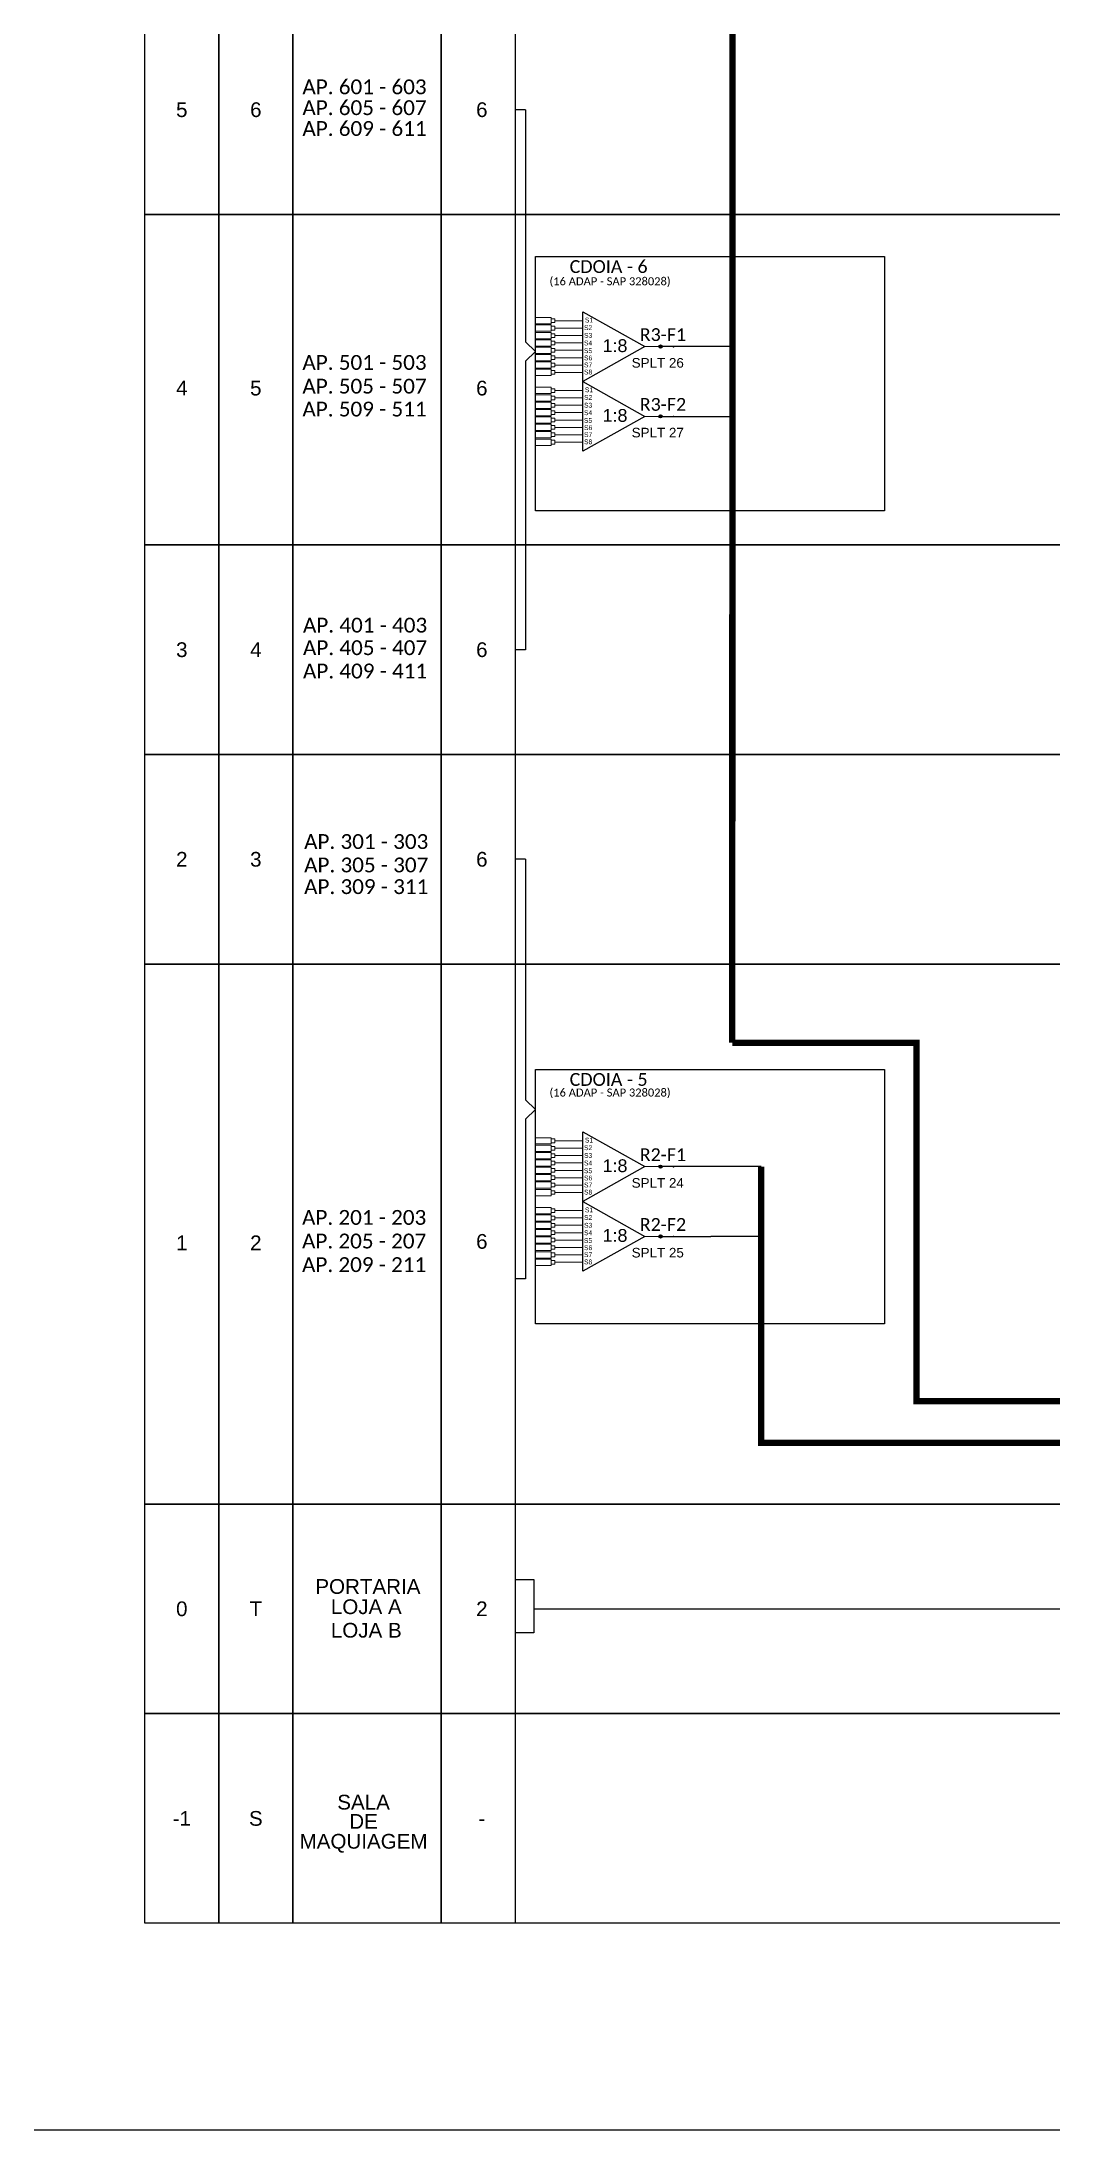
# Model space of a CAD drawing. Header units: inches. Extents: x -276 to 2427, y -126 to 468.
# Drawn here: x 1095.9 to 1238, y -126 to 167.7 of the extents above; entities that cross this region are included whole.
import ezdxf
from ezdxf.enums import TextEntityAlignment as Align

# ---------------------------------------------------------------- set-up
doc = ezdxf.new("R2010")
doc.units = ezdxf.units.IN
doc.header["$MEASUREMENT"] = 0
doc.styles.add('ARIAL', font='arial.ttf')
doc.styles.add('WMF-Calibri0', font='calibri.ttf')

msp = doc.modelspace()

# ---------------------------------------------------------------- hatches: boundary and pattern name
h = msp.add_hatch(color=3)
h.dxf.hatch_style = 1
edge = h.paths.add_edge_path()
edge.add_arc((1182.92, 124.83), 0.231, 0, 360)
h = msp.add_hatch(color=3)
h.dxf.hatch_style = 1
edge = h.paths.add_edge_path()
edge.add_arc((1182.92, 115.02), 0.231, 0, 360)
h = msp.add_hatch(color=3)
h.dxf.hatch_style = 1
edge = h.paths.add_edge_path()
edge.add_arc((1182.92, 9.52), 0.231, 0, 360)
h = msp.add_hatch(color=3)
h.dxf.hatch_style = 1
edge = h.paths.add_edge_path()
edge.add_arc((1182.92, -0.29), 0.231, 0, 360)

# ---------------------------------------------------------------- linework, layer by layer
at = {"color": 7}
msp.add_lwpolyline([(675.4, 468.03), (1516.4, 468.03), (1516.4, -125.97), (675.4, -125.97)], close=True, dxfattribs=at)
at = {"color": 4, "const_width": 0.9}
for points in [[(1192.99, 26.94), (1193.09, 335.62)], [(1346.14, -9.41), (1352.11, -9.41), (1352.11, -23.47), (1218.92, -23.47), (1218.92, 26.94), (1192.99, 26.94)]]:
    msp.add_lwpolyline(points, dxfattribs=at)
for points in [[(1110.38, 172.88), (1120.79, 172.88), (1120.79, 143.41), (1110.38, 143.41)], [(1120.79, 172.88), (1131.21, 172.88), (1131.21, 143.41), (1120.79, 143.41)], [(1131.21, 172.88), (1384.89, 172.88), (1384.89, 143.41), (1131.21, 143.41)], [(1131.21, 172.88), (1152.04, 172.88), (1152.04, 143.41), (1131.21, 143.41)], [(1152.04, 172.88), (1162.45, 172.88), (1162.45, 143.41), (1152.04, 143.41)], [(1110.38, 143.41), (1120.79, 143.41), (1120.79, 96.95), (1110.38, 96.95)], [(1120.79, 143.41), (1131.21, 143.41), (1131.21, 96.95), (1120.79, 96.95)], [(1131.21, 143.41), (1384.89, 143.41), (1384.89, 96.95), (1131.21, 96.95)], [(1131.21, 143.41), (1152.04, 143.41), (1152.04, 96.95), (1131.21, 96.95)], [(1152.04, 143.41), (1162.45, 143.41), (1162.45, 96.95), (1152.04, 96.95)], [(1110.38, 96.95), (1120.79, 96.95), (1120.79, 67.48), (1110.38, 67.48)], [(1120.79, 96.95), (1131.21, 96.95), (1131.21, 67.48), (1120.79, 67.48)], [(1131.21, 96.95), (1384.89, 96.95), (1384.89, 67.48), (1131.21, 67.48)], [(1131.21, 96.95), (1152.04, 96.95), (1152.04, 67.48), (1131.21, 67.48)], [(1152.04, 96.95), (1162.45, 96.95), (1162.45, 67.48), (1152.04, 67.48)], [(1110.38, 67.48), (1120.79, 67.48), (1120.79, 38.01), (1110.38, 38.01)], [(1120.79, 67.48), (1131.21, 67.48), (1131.21, 38.01), (1120.79, 38.01)], [(1131.21, 67.48), (1384.89, 67.48), (1384.89, 38.01), (1131.21, 38.01)], [(1131.21, 67.48), (1152.04, 67.48), (1152.04, 38.01), (1131.21, 38.01)], [(1152.04, 67.48), (1162.45, 67.48), (1162.45, 38.01), (1152.04, 38.01)], [(1110.38, 38.01), (1120.79, 38.01), (1120.79, -37.92), (1110.38, -37.92)], [(1120.79, 38.01), (1131.21, 38.01), (1131.21, -37.92), (1120.79, -37.92)], [(1131.21, 38.01), (1384.89, 38.01), (1384.89, -37.92), (1131.21, -37.92)], [(1131.21, 38.01), (1152.04, 38.01), (1152.04, -37.92), (1131.21, -37.92)], [(1152.04, 38.01), (1162.45, 38.01), (1162.45, -37.92), (1152.04, -37.92)], [(1110.38, -37.92), (1120.79, -37.92), (1120.79, -67.39), (1110.38, -67.39)], [(1120.79, -37.92), (1131.21, -37.92), (1131.21, -67.39), (1120.79, -67.39)], [(1131.21, -37.92), (1384.89, -37.92), (1384.89, -67.39), (1131.21, -67.39)], [(1131.21, -37.92), (1152.04, -37.92), (1152.04, -67.39), (1131.21, -67.39)], [(1152.04, -37.92), (1162.45, -37.92), (1162.45, -67.39), (1152.04, -67.39)], [(1110.38, -67.39), (1120.79, -67.39), (1120.79, -96.86), (1110.38, -96.86)], [(1120.79, -67.39), (1131.21, -67.39), (1131.21, -96.86), (1120.79, -96.86)], [(1131.21, -67.39), (1384.89, -67.39), (1384.89, -96.86), (1131.21, -96.86)], [(1131.21, -67.39), (1152.04, -67.39), (1152.04, -96.86), (1131.21, -96.86)], [(1152.04, -67.39), (1162.45, -67.39), (1162.45, -96.86), (1152.04, -96.86)]]:
    msp.add_lwpolyline(points, close=True)
at = {"color": 3}
for points in [[(1163.94, 158.14), (1162.45, 158.14)], [(1163.94, 158.14), (1163.94, 125.49)], [(1163.94, 122.77), (1165.35, 124.13), (1163.94, 125.49)], [(1163.94, 122.77), (1163.94, 82.21)], [(1163.94, 82.21), (1162.45, 82.21)], [(1163.94, 52.74), (1162.45, 52.74)], [(1163.94, 52.74), (1163.94, 18.92)], [(1163.94, 16.2), (1165.35, 17.56), (1163.94, 18.92)], [(1163.94, 16.2), (1163.94, -6.23)], [(1163.94, -6.23), (1162.45, -6.23)], [(1165.09, -52.65), (1383.65, -52.65), (1383.65, -28), (1381.99, -28)], [(1162.45, -48.53), (1165.09, -48.53), (1165.09, -56.03), (1162.45, -56.03)]]:
    msp.add_lwpolyline(points, dxfattribs=at)
at = {"color": 1}
for points in [[(1165.35, 137.48), (1214.39, 137.48), (1214.39, 101.73), (1165.35, 101.73)], [(1165.35, 23.18), (1214.39, 23.18), (1214.39, -12.57), (1165.35, -12.57)]]:
    msp.add_lwpolyline(points, close=True, dxfattribs=at)
for points in [[(1171.98, 129.73), (1180.68, 124.83), (1171.98, 119.92), (1171.98, 129.73)], [(1171.98, 119.92), (1180.68, 115.02), (1171.98, 110.12), (1171.98, 119.92)], [(1171.98, 14.42), (1180.68, 9.52), (1171.98, 4.61), (1171.98, 14.42)], [(1171.98, 4.61), (1180.68, -0.29), (1171.98, -5.19), (1171.98, 4.61)]]:
    msp.add_lwpolyline(points, dxfattribs=at)
at = {"color": 3, "lineweight": 0}
for points in [[(1167.52, 128.9), (1165.35, 128.9)], [(1167.52, 128.02), (1165.35, 128.02)], [(1167.52, 127.87), (1165.35, 127.87)], [(1167.52, 126.98), (1165.35, 126.98)], [(1167.52, 126.83), (1165.35, 126.83)], [(1167.52, 128.9), (1167.52, 128.02)], [(1167.52, 127.87), (1167.52, 126.98)], [(1167.52, 126.83), (1167.52, 125.94)], [(1168.04, 128.46), (1171.98, 128.46)], [(1171.98, 127.42), (1168.04, 127.42)], [(1171.98, 126.38), (1168.04, 126.38)], [(1167.52, 125.94), (1165.35, 125.94)], [(1167.52, 125.79), (1165.35, 125.79)], [(1167.52, 124.9), (1165.35, 124.9)], [(1167.52, 124.75), (1165.35, 124.75)], [(1167.52, 123.86), (1165.35, 123.86)], [(1167.52, 123.71), (1165.35, 123.71)], [(1167.52, 125.79), (1167.52, 124.9)], [(1167.52, 124.75), (1167.52, 123.86)], [(1167.52, 123.71), (1167.52, 122.83)], [(1171.98, 125.35), (1168.04, 125.35)], [(1171.98, 124.31), (1168.04, 124.31)], [(1167.52, 122.83), (1165.35, 122.83)], [(1167.52, 122.68), (1165.35, 122.68)], [(1167.52, 121.79), (1165.35, 121.79)], [(1167.52, 121.64), (1165.35, 121.64)], [(1167.52, 120.75), (1165.35, 120.75)], [(1167.52, 122.68), (1167.52, 121.79)], [(1167.52, 121.64), (1167.52, 120.75)], [(1171.98, 123.27), (1168.04, 123.27)], [(1171.98, 122.23), (1168.04, 122.23)], [(1171.98, 121.2), (1168.04, 121.2)], [(1167.52, 119.1), (1165.35, 119.1)], [(1167.52, 118.21), (1165.35, 118.21)], [(1167.52, 118.06), (1165.35, 118.06)], [(1167.52, 119.1), (1167.52, 118.21)], [(1167.52, 118.06), (1167.52, 117.17)], [(1168.04, 118.65), (1171.98, 118.65)], [(1171.98, 117.61), (1168.04, 117.61)], [(1167.52, 117.17), (1165.35, 117.17)], [(1167.52, 117.02), (1165.35, 117.02)], [(1167.52, 116.13), (1165.35, 116.13)], [(1167.52, 115.98), (1165.35, 115.98)], [(1167.52, 115.09), (1165.35, 115.09)], [(1167.52, 114.95), (1165.35, 114.95)], [(1167.52, 117.02), (1167.52, 116.13)], [(1167.52, 115.98), (1167.52, 115.09)], [(1167.52, 114.95), (1167.52, 114.06)], [(1171.98, 116.58), (1168.04, 116.58)], [(1171.98, 115.54), (1168.04, 115.54)], [(1167.52, 114.06), (1165.35, 114.06)], [(1167.52, 113.91), (1165.35, 113.91)], [(1167.52, 113.02), (1165.35, 113.02)], [(1167.52, 112.87), (1165.35, 112.87)], [(1167.52, 111.98), (1165.35, 111.98)], [(1167.52, 111.83), (1165.35, 111.83)], [(1167.52, 113.91), (1167.52, 113.02)], [(1167.52, 112.87), (1167.52, 111.98)], [(1167.52, 111.83), (1167.52, 110.94)], [(1171.98, 114.5), (1168.04, 114.5)], [(1171.98, 113.46), (1168.04, 113.46)], [(1171.98, 112.43), (1168.04, 112.43)], [(1167.52, 110.94), (1165.35, 110.94)], [(1171.98, 111.39), (1168.04, 111.39)], [(1167.52, 13.59), (1165.35, 13.59)], [(1167.52, 12.71), (1165.35, 12.71)], [(1167.52, 12.56), (1165.35, 12.56)], [(1167.52, 13.59), (1167.52, 12.71)], [(1167.52, 12.56), (1167.52, 11.67)], [(1168.04, 13.15), (1171.98, 13.15)], [(1171.98, 12.11), (1168.04, 12.11)], [(1167.52, 11.67), (1165.35, 11.67)], [(1167.52, 11.52), (1165.35, 11.52)], [(1167.52, 10.63), (1165.35, 10.63)], [(1167.52, 10.48), (1165.35, 10.48)], [(1167.52, 9.59), (1165.35, 9.59)], [(1167.52, 9.44), (1165.35, 9.44)], [(1167.52, 11.52), (1167.52, 10.63)], [(1167.52, 10.48), (1167.52, 9.59)], [(1167.52, 9.44), (1167.52, 8.56)], [(1171.98, 11.08), (1168.04, 11.08)], [(1171.98, 10.04), (1168.04, 10.04)], [(1171.98, 9), (1168.04, 9)], [(1167.52, 8.56), (1165.35, 8.56)], [(1167.52, 8.41), (1165.35, 8.41)], [(1167.52, 7.52), (1165.35, 7.52)], [(1167.52, 7.37), (1165.35, 7.37)], [(1167.52, 6.48), (1165.35, 6.48)], [(1167.52, 6.33), (1165.35, 6.33)], [(1167.52, 8.41), (1167.52, 7.52)], [(1167.52, 7.37), (1167.52, 6.48)], [(1167.52, 6.33), (1167.52, 5.44)], [(1171.98, 7.96), (1168.04, 7.96)], [(1171.98, 6.92), (1168.04, 6.92)], [(1171.98, 5.89), (1168.04, 5.89)], [(1167.52, 5.44), (1165.35, 5.44)], [(1167.52, 3.79), (1165.35, 3.79)], [(1167.52, 3.79), (1167.52, 2.9)], [(1168.04, 3.34), (1171.98, 3.34)], [(1167.52, 2.9), (1165.35, 2.9)], [(1167.52, 2.75), (1165.35, 2.75)], [(1167.52, 1.86), (1165.35, 1.86)], [(1167.52, 1.71), (1165.35, 1.71)], [(1167.52, 0.82), (1165.35, 0.82)], [(1167.52, 0.67), (1165.35, 0.67)], [(1167.52, 2.75), (1167.52, 1.86)], [(1167.52, 1.71), (1167.52, 0.82)], [(1167.52, 0.67), (1167.52, -0.21)], [(1171.98, 2.31), (1168.04, 2.31)], [(1171.98, 1.27), (1168.04, 1.27)], [(1171.98, 0.23), (1168.04, 0.23)], [(1167.52, -0.21), (1165.35, -0.21)], [(1167.52, -0.36), (1165.35, -0.36)], [(1167.52, -1.25), (1165.35, -1.25)], [(1167.52, -1.4), (1165.35, -1.4)], [(1167.52, -2.29), (1165.35, -2.29)], [(1167.52, -2.44), (1165.35, -2.44)], [(1167.52, -0.36), (1167.52, -1.25)], [(1167.52, -1.4), (1167.52, -2.29)], [(1167.52, -2.44), (1167.52, -3.33)], [(1171.98, -0.81), (1168.04, -0.81)], [(1171.98, -1.84), (1168.04, -1.84)], [(1171.98, -2.88), (1168.04, -2.88)], [(1167.52, -3.33), (1165.35, -3.33)], [(1167.52, -3.48), (1165.35, -3.48)], [(1167.52, -4.36), (1165.35, -4.36)], [(1167.52, -3.48), (1167.52, -4.36)], [(1171.98, -3.92), (1168.04, -3.92)]]:
    msp.add_lwpolyline(points, dxfattribs=at)
for points in [[(1168.04, 128.72), (1167.52, 128.72), (1167.52, 128.2), (1168.04, 128.2)], [(1168.04, 127.68), (1167.52, 127.68), (1167.52, 127.16), (1168.04, 127.16)], [(1168.04, 126.64), (1167.52, 126.64), (1167.52, 126.13), (1168.04, 126.13)], [(1168.04, 125.6), (1167.52, 125.6), (1167.52, 125.09), (1168.04, 125.09)], [(1168.04, 124.57), (1167.52, 124.57), (1167.52, 124.05), (1168.04, 124.05)], [(1168.04, 123.53), (1167.52, 123.53), (1167.52, 123.01), (1168.04, 123.01)], [(1168.04, 122.49), (1167.52, 122.49), (1167.52, 121.98), (1168.04, 121.98)], [(1168.04, 121.45), (1167.52, 121.45), (1167.52, 120.94), (1168.04, 120.94)], [(1168.04, 118.91), (1167.52, 118.91), (1167.52, 118.39), (1168.04, 118.39)], [(1168.04, 117.87), (1167.52, 117.87), (1167.52, 117.36), (1168.04, 117.36)], [(1168.04, 116.83), (1167.52, 116.83), (1167.52, 116.32), (1168.04, 116.32)], [(1168.04, 115.8), (1167.52, 115.8), (1167.52, 115.28), (1168.04, 115.28)], [(1168.04, 114.76), (1167.52, 114.76), (1167.52, 114.24), (1168.04, 114.24)], [(1168.04, 113.72), (1167.52, 113.72), (1167.52, 113.21), (1168.04, 113.21)], [(1168.04, 112.68), (1167.52, 112.68), (1167.52, 112.17), (1168.04, 112.17)], [(1168.04, 111.65), (1167.52, 111.65), (1167.52, 111.13), (1168.04, 111.13)], [(1168.04, 13.41), (1167.52, 13.41), (1167.52, 12.89), (1168.04, 12.89)], [(1168.04, 12.37), (1167.52, 12.37), (1167.52, 11.86), (1168.04, 11.86)], [(1168.04, 11.33), (1167.52, 11.33), (1167.52, 10.82), (1168.04, 10.82)], [(1168.04, 10.3), (1167.52, 10.3), (1167.52, 9.78), (1168.04, 9.78)], [(1168.04, 9.26), (1167.52, 9.26), (1167.52, 8.74), (1168.04, 8.74)], [(1168.04, 8.22), (1167.52, 8.22), (1167.52, 7.7), (1168.04, 7.7)], [(1168.04, 7.18), (1167.52, 7.18), (1167.52, 6.67), (1168.04, 6.67)], [(1168.04, 6.14), (1167.52, 6.14), (1167.52, 5.63), (1168.04, 5.63)], [(1168.04, 3.6), (1167.52, 3.6), (1167.52, 3.09), (1168.04, 3.09)], [(1168.04, 2.56), (1167.52, 2.56), (1167.52, 2.05), (1168.04, 2.05)], [(1168.04, 1.53), (1167.52, 1.53), (1167.52, 1.01), (1168.04, 1.01)], [(1168.04, 0.49), (1167.52, 0.49), (1167.52, -0.03), (1168.04, -0.03)], [(1168.04, -0.55), (1167.52, -0.55), (1167.52, -1.06), (1168.04, -1.06)], [(1168.04, -1.59), (1167.52, -1.59), (1167.52, -2.1), (1168.04, -2.1)], [(1168.04, -2.62), (1167.52, -2.62), (1167.52, -3.14), (1168.04, -3.14)], [(1168.04, -3.66), (1167.52, -3.66), (1167.52, -4.18), (1168.04, -4.18)]]:
    msp.add_lwpolyline(points, close=True, dxfattribs=at)
at = {"color": 1, "lineweight": 0}
for points in [[(1180.68, 124.83), (1182.69, 124.83)], [(1180.68, 115.02), (1182.69, 115.02)], [(1180.68, 9.52), (1182.69, 9.52)], [(1180.68, -0.29), (1182.69, -0.29)]]:
    msp.add_lwpolyline(points, dxfattribs=at)
at = {"color": 4}
msp.add_lwpolyline([(1193.09, 124.83), (1183.15, 124.83)], dxfattribs=at)
at = {"color": 4, "linetype": 'Continuous', "ltscale": 4}
msp.add_lwpolyline([(1182.92, 115.02), (1192.99, 115.02)], dxfattribs=at)
at = {"color": 6}
for points in [[(1197.06, 9.52), (1183.15, 9.52)], [(1197.06, -0.29), (1190, -0.29)]]:
    msp.add_lwpolyline(points, dxfattribs=at)
at = {"color": 6, "const_width": 0.9}
msp.add_lwpolyline([(1197.06, 9.52), (1197.06, -29.33), (1356.32, -29.33), (1356.32, -3), (1353.05, -3)], dxfattribs=at)
at = {"color": 6, "linetype": 'Continuous', "ltscale": 4}
msp.add_lwpolyline([(1182.92, -0.29), (1189.97, -0.29)], dxfattribs=at)
at = {"color": 3}
for centre in [(1182.92, 124.83), (1182.92, 115.02), (1182.92, 9.52), (1182.92, -0.29)]:
    msp.add_circle(centre, 0.231, dxfattribs=at)
for p in [(1184.72, 124.8), (1184.72, 115), (1184.72, 9.5), (1184.72, -0.31)]:
    msp.add_point(p)

# ---------------------------------------------------------------- texts
for s, height, style, p in [('AP. 601 - 603', 2.0853, 'WMF-Calibri0', (1132.55, 160.31)), ('AP. 605 - 607', 2.0853, 'WMF-Calibri0', (1132.55, 157.38)), ('AP. 609 - 611', 2.0853, 'WMF-Calibri0', (1132.55, 154.45)), ('AP. 501 - 503', 2.0853, 'WMF-Calibri0', (1132.55, 121.56)), ('AP. 505 - 507', 2.0853, 'WMF-Calibri0', (1132.55, 118.22)), ('AP. 509 - 511', 2.0853, 'WMF-Calibri0', (1132.55, 115)), ('AP. 401 - 403', 2.0853, 'WMF-Calibri0', (1132.63, 84.62)), ('AP. 405 - 407', 2.0853, 'WMF-Calibri0', (1132.63, 81.45)), ('AP. 409 - 411', 2.0853, 'WMF-Calibri0', (1132.63, 78.17)), ('AP. 301 - 303', 2.0853, 'WMF-Calibri0', (1132.79, 54.19)), ('AP. 305 - 307', 2.0853, 'WMF-Calibri0', (1132.79, 50.9)), ('AP. 309 - 311', 2.0853, 'WMF-Calibri0', (1132.79, 47.85)), ('AP. 201 - 203', 2.0853, 'WMF-Calibri0', (1132.5, 1.34)), ('AP. 205 - 207', 2.0853, 'WMF-Calibri0', (1132.5, -1.98)), ('AP. 209 - 211', 2.0853, 'WMF-Calibri0', (1132.5, -5.3)), ('LOJA A', 2.07, 'ARIAL', (1136.55, -53.39)), ('LOJA B', 2.07, 'ARIAL', (1136.55, -56.7))]:
    msp.add_text(s, height=height, dxfattribs=dict(style=style)).set_placement(p)
at = {"color": 1}
for s, height, style, p in [('CDOIA - 6', 1.8, 'WMF-Calibri0', (1170.13, 135.18)), ('S3', 0.675, 'ARIAL', (1172.15, 126.06)), ('S2', 0.675, 'ARIAL', (1172.15, 127.15)), ('S1', 0.675, 'ARIAL', (1172.28, 128.22)), ('S4', 0.675, 'ARIAL', (1172.15, 125)), ('S5', 0.675, 'ARIAL', (1172.14, 123.91)), ('S6', 0.675, 'ARIAL', (1172.15, 122.9)), ('1:8', 1.8, 'ARIAL', (1174.76, 124.06)), ('S7', 0.675, 'ARIAL', (1172.15, 121.91)), ('S8', 0.675, 'ARIAL', (1172.15, 120.91)), ('S2', 0.675, 'ARIAL', (1172.15, 117.34)), ('S1', 0.675, 'ARIAL', (1172.28, 118.41)), ('S3', 0.675, 'ARIAL', (1172.15, 116.25)), ('S4', 0.675, 'ARIAL', (1172.15, 115.19)), ('S5', 0.675, 'ARIAL', (1172.14, 114.1)), ('1:8', 1.8, 'ARIAL', (1174.76, 114.25)), ('S6', 0.675, 'ARIAL', (1172.15, 113.09)), ('S7', 0.675, 'ARIAL', (1172.15, 112.11)), ('S8', 0.675, 'ARIAL', (1172.15, 111.1)), ('CDOIA - 5', 1.8, 'WMF-Calibri0', (1170.13, 20.88)), ('S2', 0.675, 'ARIAL', (1172.15, 11.84)), ('S1', 0.675, 'ARIAL', (1172.28, 12.91)), ('S3', 0.675, 'ARIAL', (1172.15, 10.75)), ('S4', 0.675, 'ARIAL', (1172.15, 9.69)), ('S5', 0.675, 'ARIAL', (1172.14, 8.6)), ('1:8', 1.8, 'ARIAL', (1174.76, 8.75)), ('S6', 0.675, 'ARIAL', (1172.15, 7.59)), ('S7', 0.675, 'ARIAL', (1172.15, 6.6)), ('S8', 0.675, 'ARIAL', (1172.15, 5.6)), ('S1', 0.675, 'ARIAL', (1172.28, 3.1)), ('S3', 0.675, 'ARIAL', (1172.15, 0.94)), ('S4', 0.675, 'ARIAL', (1172.15, -0.12)), ('S2', 0.675, 'ARIAL', (1172.15, 2.03)), ('1:8', 1.8, 'ARIAL', (1174.76, -1.05)), ('S5', 0.675, 'ARIAL', (1172.14, -1.21)), ('S6', 0.675, 'ARIAL', (1172.15, -2.22)), ('S7', 0.675, 'ARIAL', (1172.15, -3.2)), ('S8', 0.675, 'ARIAL', (1172.15, -4.21))]:
    msp.add_text(s, height=height, dxfattribs=dict(at, style=style)).set_placement(p)
at = {"color": 1, "style": 'WMF-Calibri0'}
for p in [(1175.81, 133.45), (1175.81, 19.38)]:
    msp.add_text('(16 ADAP - SAP 328028)', height=1.125, dxfattribs=at).set_placement(p, align=Align.CENTER)
at = {"color": 4, "style": 'WMF-Calibri0'}
for s, p in [('R3-F1', (1179.99, 125.61)), ('R3-F2', (1179.99, 115.8))]:
    msp.add_text(s, height=1.8, dxfattribs=at).set_placement(p)
at = {"color": 2, "style": 'ARIAL'}
for s, p in [('SPLT 26', (1178.85, 121.87)), ('SPLT 27', (1178.85, 112.06)), ('SPLT 24', (1178.85, 6.56)), ('SPLT 25', (1178.85, -3.25))]:
    msp.add_text(s, height=1.35, dxfattribs=at).set_placement(p)
at = {"color": 6, "style": 'WMF-Calibri0'}
for s, p in [('R2-F1', (1179.99, 10.3)), ('R2-F2', (1179.99, 0.49))]:
    msp.add_text(s, height=1.8, dxfattribs=at).set_placement(p)
at = {"style": 'ARIAL', "flags": 12}
for tag, p in [('5', (1115.59, 158.14)), ('6', (1126, 158.14)), ('6', (1157.78, 158.14)), ('4', (1115.59, 118.99)), ('5', (1126, 118.99)), ('6', (1157.78, 118.99)), ('3', (1115.59, 82.21)), ('4', (1126, 82.21)), ('6', (1157.78, 82.21)), ('2', (1115.59, 52.74)), ('3', (1126, 52.74)), ('6', (1157.78, 52.74)), ('6', (1157.78, -0.99)), ('1', (1115.59, -1.19)), ('2', (1126, -1.19)), ('PORTARIA', (1141.76, -49.51)), ('0', (1115.59, -52.65)), ('T', (1126, -52.65)), ('2', (1157.78, -52.65)), ('SALA', (1141.15, -79.84)), ('-1', (1115.59, -82.12)), ('S', (1126, -82.12)), ('DE', (1141.15, -82.54)), ('MAQUIAGEM', (1141.15, -85.34)), ('-', (1157.78, -82.12))]:
    msp.add_attdef(tag, text='XX', height=2.07, dxfattribs=at).set_placement(p, align=Align.MIDDLE_CENTER)

doc.saveas('drawing.dxf')
